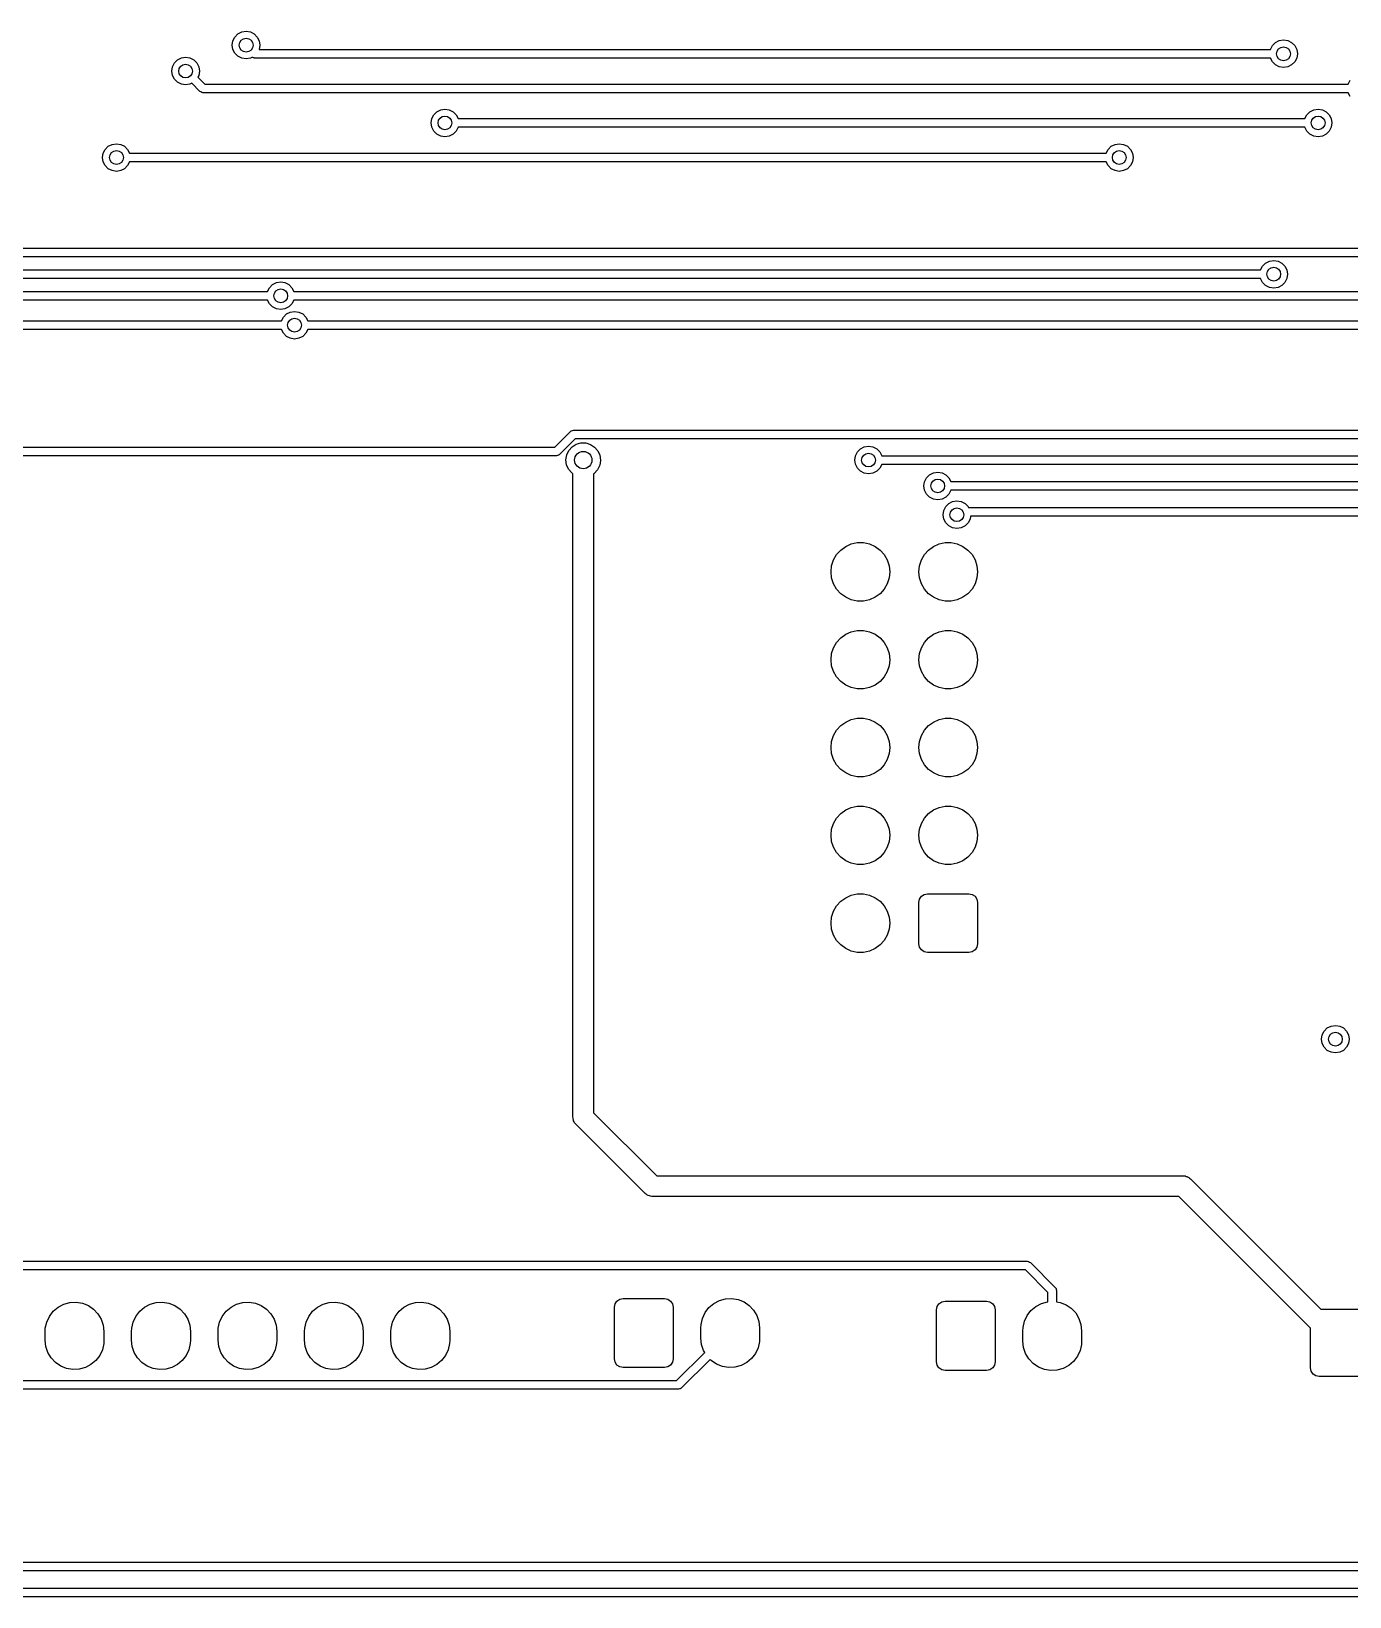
# Model space of a CAD drawing. Extents: x 2.07 to 8.39, y -4.89 to -0.98.
# Drawn here: x 5.966 to 7.467, y -4.877 to -3.094 of the extents above; entities that cross this region are included whole.
import ezdxf

# ---------------------------------------------------------------- set-up
doc = ezdxf.new("R2010")
doc.units = 0
doc.header["$MEASUREMENT"] = 0
doc.layers.add('BLACK', color=7, linetype='CONTINUOUS')

msp = doc.modelspace()

# ---------------------------------------------------------------- linework, layer by layer
at = {"layer": 'BLACK', "linetype": 'CONTINUOUS'}
for p, q in [((6.19565, -3.10537), (6.19789, -3.10098)), ((6.19789, -3.10098), (6.20137, -3.0975)), ((6.20137, -3.0975), (6.20576, -3.09526)), ((6.20576, -3.09526), (6.21063, -3.09449)), ((6.21063, -3.09449), (6.2155, -3.09526)), ((6.2155, -3.09526), (6.21989, -3.0975)), ((6.21989, -3.0975), (6.22337, -3.10098)), ((6.22337, -3.10098), (6.22561, -3.10537)), ((6.19488, -3.11024), (6.19565, -3.10537)), ((6.19565, -3.1151), (6.19488, -3.11024)), ((6.19789, -3.11949), (6.19565, -3.1151)), ((6.22561, -3.1151), (6.22558, -3.11516)), ((6.22558, -3.11516), (7.37678, -3.11516)), ((6.22561, -3.10537), (6.22638, -3.11024)), ((6.22638, -3.11024), (6.22561, -3.1151)), ((7.37678, -3.11516), (7.37899, -3.11082)), ((7.37899, -3.11082), (7.38248, -3.10734)), ((7.38248, -3.10734), (7.38687, -3.1051)), ((7.38687, -3.1051), (7.39173, -3.10433)), ((7.39173, -3.10433), (7.3966, -3.1051)), ((7.3966, -3.1051), (7.40099, -3.10734)), ((7.40099, -3.10734), (7.40447, -3.11082)), ((7.40447, -3.11082), (7.40671, -3.11521)), ((7.40671, -3.11521), (7.40748, -3.12008)), ((6.12598, -3.13976), (6.12676, -3.1349)), ((6.12676, -3.1349), (6.12899, -3.13051)), ((6.12899, -3.13051), (6.13248, -3.12702)), ((6.13248, -3.12702), (6.13687, -3.12479)), ((6.13687, -3.12479), (6.14173, -3.12402)), ((6.14173, -3.12402), (6.1466, -3.12479)), ((6.1466, -3.12479), (6.15099, -3.12702)), ((6.15099, -3.12702), (6.15447, -3.13051)), ((6.15447, -3.13051), (6.15671, -3.1349)), ((6.15671, -3.1349), (6.15748, -3.13976)), ((6.20137, -3.12298), (6.19789, -3.11949)), ((6.20576, -3.12521), (6.20137, -3.12298)), ((6.21063, -3.12598), (6.20576, -3.12521)), ((6.2155, -3.12521), (6.21063, -3.12598)), ((6.21784, -3.12402), (6.2155, -3.12521)), ((6.21806, -3.12414), (6.21784, -3.12402)), ((6.21907, -3.1248), (6.21806, -3.12414)), ((6.21933, -3.12483), (6.21907, -3.1248)), ((6.21942, -3.12489), (6.21933, -3.12483)), ((6.2196, -3.12487), (6.21942, -3.12489)), ((6.22047, -3.125), (6.2196, -3.12487)), ((7.37678, -3.125), (6.22047, -3.125)), ((7.37899, -3.12934), (7.37678, -3.125)), ((7.38248, -3.13282), (7.37899, -3.12934)), ((7.38687, -3.13506), (7.38248, -3.13282)), ((7.39173, -3.13583), (7.38687, -3.13506)), ((7.3966, -3.13506), (7.39173, -3.13583)), ((7.40099, -3.13282), (7.3966, -3.13506)), ((7.40447, -3.12934), (7.40099, -3.13282)), ((7.40671, -3.12495), (7.40447, -3.12934)), ((7.40748, -3.12008), (7.40671, -3.12495)), ((6.12676, -3.14463), (6.12598, -3.13976)), ((6.12899, -3.14902), (6.12676, -3.14463)), ((6.13248, -3.1525), (6.12899, -3.14902)), ((6.13687, -3.15474), (6.13248, -3.1525)), ((6.14173, -3.15551), (6.13687, -3.15474)), ((6.1466, -3.15474), (6.14173, -3.15551)), ((6.14869, -3.15368), (6.1466, -3.15474)), ((6.15794, -3.16293), (6.14869, -3.15368)), ((6.15671, -3.14463), (6.15565, -3.14672)), ((6.15565, -3.14672), (6.16346, -3.15453)), ((6.15748, -3.13976), (6.15671, -3.14463)), ((6.16346, -3.15453), (7.46537, -3.15453)), ((7.46537, -3.15453), (7.46757, -3.15019)), ((6.159, -3.16351), (6.15794, -3.16293)), ((6.16002, -3.16417), (6.159, -3.16351)), ((6.16027, -3.1642), (6.16002, -3.16417)), ((6.16037, -3.16426), (6.16027, -3.1642)), ((6.16055, -3.16424), (6.16037, -3.16426)), ((6.16142, -3.16437), (6.16055, -3.16424)), ((7.46537, -3.16437), (6.16142, -3.16437)), ((7.46757, -3.16871), (7.46537, -3.16437)), ((6.42203, -3.19395), (6.42427, -3.18956)), ((6.42427, -3.18956), (6.42775, -3.18608)), ((6.42775, -3.18608), (6.43214, -3.18384)), ((6.43214, -3.18384), (6.43701, -3.18307)), ((6.43701, -3.18307), (6.44187, -3.18384)), ((6.44187, -3.18384), (6.44626, -3.18608)), ((6.44626, -3.18608), (6.44975, -3.18956)), ((6.44975, -3.18956), (6.45196, -3.1939)), ((7.41615, -3.1939), (7.41836, -3.18956)), ((7.41836, -3.18956), (7.42185, -3.18608)), ((7.42185, -3.18608), (7.42624, -3.18384)), ((7.42624, -3.18384), (7.4311, -3.18307)), ((7.4311, -3.18307), (7.43597, -3.18384)), ((7.43597, -3.18384), (7.44036, -3.18608)), ((7.44036, -3.18608), (7.44384, -3.18956)), ((7.44384, -3.18956), (7.44608, -3.19395)), ((6.42126, -3.19882), (6.42203, -3.19395)), ((6.42203, -3.20369), (6.42126, -3.19882)), ((6.42427, -3.20808), (6.42203, -3.20369)), ((6.42775, -3.21156), (6.42427, -3.20808)), ((6.44975, -3.20808), (6.44626, -3.21156)), ((6.45196, -3.20374), (6.44975, -3.20808)), ((6.45196, -3.1939), (7.41615, -3.1939)), ((7.41615, -3.20374), (6.45196, -3.20374)), ((7.41836, -3.20808), (7.41615, -3.20374)), ((7.42185, -3.21156), (7.41836, -3.20808)), ((7.44384, -3.20808), (7.44036, -3.21156)), ((7.44608, -3.20369), (7.44384, -3.20808)), ((7.44608, -3.19395), (7.44685, -3.19882)), ((7.44685, -3.19882), (7.44608, -3.20369)), ((6.05025, -3.22893), (6.05374, -3.22545)), ((6.05374, -3.22545), (6.05813, -3.22321)), ((6.05813, -3.22321), (6.06299, -3.22244)), ((6.06299, -3.22244), (6.06786, -3.22321)), ((6.06786, -3.22321), (6.07225, -3.22545)), ((6.07225, -3.22545), (6.07573, -3.22893)), ((6.43214, -3.2138), (6.42775, -3.21156)), ((6.43701, -3.21457), (6.43214, -3.2138)), ((6.44187, -3.2138), (6.43701, -3.21457)), ((6.44626, -3.21156), (6.44187, -3.2138)), ((7.19198, -3.22893), (7.19547, -3.22545)), ((7.19547, -3.22545), (7.19986, -3.22321)), ((7.19986, -3.22321), (7.20472, -3.22244)), ((7.20472, -3.22244), (7.20959, -3.22321)), ((7.20959, -3.22321), (7.21398, -3.22545)), ((7.21398, -3.22545), (7.21746, -3.22893)), ((7.42624, -3.2138), (7.42185, -3.21156)), ((7.4311, -3.21457), (7.42624, -3.2138)), ((7.43597, -3.2138), (7.4311, -3.21457)), ((7.44036, -3.21156), (7.43597, -3.2138)), ((6.04724, -3.23819), (6.04801, -3.23332)), ((6.04801, -3.24306), (6.04724, -3.23819)), ((6.04801, -3.23332), (6.05025, -3.22893)), ((6.05025, -3.24745), (6.04801, -3.24306)), ((6.07573, -3.22893), (6.07794, -3.23327)), ((6.07794, -3.24311), (6.07573, -3.24745)), ((6.07794, -3.23327), (7.18978, -3.23327)), ((7.18978, -3.24311), (6.07794, -3.24311)), ((7.18978, -3.23327), (7.19198, -3.22893)), ((7.19198, -3.24745), (7.18978, -3.24311)), ((7.21746, -3.22893), (7.2197, -3.23332)), ((7.2197, -3.24306), (7.21746, -3.24745)), ((7.2197, -3.23332), (7.22047, -3.23819)), ((7.22047, -3.23819), (7.2197, -3.24306)), ((6.05374, -3.25093), (6.05025, -3.24745)), ((6.05813, -3.25317), (6.05374, -3.25093)), ((6.06299, -3.25394), (6.05813, -3.25317)), ((6.06786, -3.25317), (6.06299, -3.25394)), ((6.07225, -3.25093), (6.06786, -3.25317)), ((6.07573, -3.24745), (6.07225, -3.25093)), ((7.19547, -3.25093), (7.19198, -3.24745)), ((7.19986, -3.25317), (7.19547, -3.25093)), ((7.20472, -3.25394), (7.19986, -3.25317)), ((7.20959, -3.25317), (7.20472, -3.25394)), ((7.21398, -3.25093), (7.20959, -3.25317)), ((7.21746, -3.24745), (7.21398, -3.25093)), ((5.25591, -3.34154), (7.51458, -3.34154)), ((7.51458, -3.35138), (5.25794, -3.35138)), ((5.27062, -3.3662), (6.2397, -3.3662)), ((6.2397, -3.3662), (6.23982, -3.36616)), ((6.23982, -3.36616), (7.36565, -3.36616)), ((7.36565, -3.36616), (7.36786, -3.36183)), ((7.36786, -3.36183), (7.37135, -3.35834)), ((7.37135, -3.35834), (7.37574, -3.35611)), ((7.37574, -3.35611), (7.3806, -3.35533)), ((7.3806, -3.35533), (7.38547, -3.35611)), ((7.38547, -3.35611), (7.38986, -3.35834)), ((7.38986, -3.35834), (7.39334, -3.36183)), ((7.39334, -3.36183), (7.39558, -3.36622)), ((7.39558, -3.36622), (7.39635, -3.37108)), ((6.23978, -3.37604), (5.27265, -3.37604)), ((6.23505, -3.39075), (6.23726, -3.38641)), ((6.23726, -3.38641), (6.24074, -3.38293)), ((6.2399, -3.376), (6.23978, -3.37604)), ((7.36565, -3.376), (6.2399, -3.376)), ((6.24074, -3.38293), (6.24513, -3.38069)), ((6.24513, -3.38069), (6.25, -3.37992)), ((6.25, -3.37992), (6.25487, -3.38069)), ((6.25487, -3.38069), (6.25926, -3.38293)), ((6.25926, -3.38293), (6.26274, -3.38641)), ((6.26274, -3.38641), (6.26495, -3.39075)), ((7.36786, -3.38034), (7.36565, -3.376)), ((7.37135, -3.38382), (7.36786, -3.38034)), ((7.37574, -3.38606), (7.37135, -3.38382)), ((7.3806, -3.38683), (7.37574, -3.38606)), ((7.38547, -3.38606), (7.3806, -3.38683)), ((7.38986, -3.38382), (7.38547, -3.38606)), ((7.39334, -3.38034), (7.38986, -3.38382)), ((7.39558, -3.37595), (7.39334, -3.38034)), ((7.39635, -3.37108), (7.39558, -3.37595)), ((5.8563, -3.39075), (6.23505, -3.39075)), ((6.23505, -3.40059), (5.85834, -3.40059)), ((6.23726, -3.40493), (6.23505, -3.40059)), ((6.26495, -3.40059), (6.26274, -3.40493)), ((6.26495, -3.39075), (7.89844, -3.39075)), ((7.89844, -3.40059), (6.26495, -3.40059)), ((6.24074, -3.40841), (6.23726, -3.40493)), ((6.24513, -3.41065), (6.24074, -3.40841)), ((6.25, -3.41142), (6.24513, -3.41065)), ((6.25487, -3.41065), (6.25, -3.41142)), ((6.25082, -3.42419), (6.25303, -3.41986)), ((6.25303, -3.41986), (6.25651, -3.41637)), ((6.25926, -3.40841), (6.25487, -3.41065)), ((6.25651, -3.41637), (6.2609, -3.41414)), ((6.26274, -3.40493), (6.25926, -3.40841)), ((6.2609, -3.41414), (6.26577, -3.41337)), ((6.26577, -3.41337), (6.27063, -3.41414)), ((6.27063, -3.41414), (6.27502, -3.41637)), ((6.27502, -3.41637), (6.27851, -3.41986)), ((6.27851, -3.41986), (6.28072, -3.42419)), ((6.25082, -3.43404), (5.89878, -3.43404)), ((5.90142, -3.42419), (6.25082, -3.42419)), ((6.25303, -3.43837), (6.25082, -3.43404)), ((6.25651, -3.44185), (6.25303, -3.43837)), ((6.27851, -3.43837), (6.27502, -3.44185)), ((6.28072, -3.43404), (6.27851, -3.43837)), ((6.28072, -3.42419), (7.70095, -3.42419)), ((7.70358, -3.43404), (6.28072, -3.43404)), ((6.2609, -3.44409), (6.25651, -3.44185)), ((6.26577, -3.44486), (6.2609, -3.44409)), ((6.27063, -3.44409), (6.26577, -3.44486)), ((6.27502, -3.44185), (6.27063, -3.44409)), ((6.56195, -3.56791), (6.57977, -3.55009)), ((6.58529, -3.5585), (6.56747, -3.57631)), ((6.57977, -3.55009), (6.58048, -3.54957)), ((6.58048, -3.54957), (6.58059, -3.54943)), ((6.58059, -3.54943), (6.5807, -3.5494)), ((6.5807, -3.5494), (6.5809, -3.54925)), ((6.5809, -3.54925), (6.58209, -3.54899)), ((6.58173, -3.56769), (6.58645, -3.56471)), ((6.58209, -3.54899), (6.58325, -3.54865)), ((6.58325, -3.54865), (7.95607, -3.54865)), ((7.95607, -3.5585), (6.58529, -3.5585)), ((6.58645, -3.56471), (6.59182, -3.56317)), ((6.59182, -3.56317), (6.5974, -3.56321)), ((6.5974, -3.56321), (6.60275, -3.56481)), ((6.60275, -3.56481), (6.60743, -3.56784)), ((3.11534, -3.56791), (6.56195, -3.56791)), ((6.56399, -3.57776), (3.11534, -3.57776)), ((6.56516, -3.57741), (6.56399, -3.57776)), ((6.56634, -3.57716), (6.56516, -3.57741)), ((6.56654, -3.57701), (6.56634, -3.57716)), ((6.56665, -3.57698), (6.56654, -3.57701)), ((6.56677, -3.57684), (6.56665, -3.57698)), ((6.56747, -3.57631), (6.56677, -3.57684)), ((6.5748, -3.58244), (6.57566, -3.57692)), ((6.57553, -3.58797), (6.5748, -3.58244)), ((6.57566, -3.57692), (6.57804, -3.57187)), ((6.57804, -3.57187), (6.58173, -3.56769)), ((6.60743, -3.56784), (6.61107, -3.57207)), ((6.61107, -3.57207), (6.61338, -3.57715)), ((6.61338, -3.57715), (6.61417, -3.58268)), ((6.61417, -3.58268), (6.61417, -3.58316)), ((6.90354, -3.58268), (6.90431, -3.57781)), ((6.90431, -3.58754), (6.90354, -3.58268)), ((6.90431, -3.57781), (6.90655, -3.57342)), ((6.90655, -3.57342), (6.91003, -3.56994)), ((6.91003, -3.56994), (6.91442, -3.5677)), ((6.91442, -3.5677), (6.91929, -3.56693)), ((6.91929, -3.56693), (6.92416, -3.5677)), ((6.92416, -3.5677), (6.92855, -3.56994)), ((6.92855, -3.56994), (6.93203, -3.57342)), ((6.93203, -3.57342), (6.93424, -3.57776)), ((6.93424, -3.57776), (7.82954, -3.57776)), ((6.57778, -3.59308), (6.57553, -3.58797)), ((6.58137, -3.59735), (6.57778, -3.59308)), ((6.58268, -3.59822), (6.58137, -3.59735)), ((6.58268, -4.33071), (6.58268, -3.59822)), ((6.60706, -3.59782), (6.6063, -3.59829)), ((6.6063, -3.59829), (6.6063, -4.32582)), ((6.61081, -3.59368), (6.60706, -3.59782)), ((6.61324, -3.58866), (6.61081, -3.59368)), ((6.61417, -3.58316), (6.61324, -3.58866)), ((6.90655, -3.59193), (6.90431, -3.58754)), ((6.91003, -3.59542), (6.90655, -3.59193)), ((6.91442, -3.59765), (6.91003, -3.59542)), ((6.91929, -3.59843), (6.91442, -3.59765)), ((6.92416, -3.59765), (6.91929, -3.59843)), ((6.92855, -3.59542), (6.92416, -3.59765)), ((6.93203, -3.59193), (6.92855, -3.59542)), ((6.93424, -3.5876), (6.93203, -3.59193)), ((7.82954, -3.5876), (6.93424, -3.5876)), ((6.98529, -3.60295), (6.98878, -3.59946)), ((6.98878, -3.59946), (6.99317, -3.59723)), ((6.99317, -3.59723), (6.99803, -3.59646)), ((6.99803, -3.59646), (7.0029, -3.59723)), ((7.0029, -3.59723), (7.00729, -3.59946)), ((7.00729, -3.59946), (7.01077, -3.60295)), ((6.98228, -3.6122), (6.98305, -3.60734)), ((6.98305, -3.61707), (6.98228, -3.6122)), ((6.98305, -3.60734), (6.98529, -3.60295)), ((6.98529, -3.62146), (6.98305, -3.61707)), ((7.01077, -3.60295), (7.01298, -3.60728)), ((7.01298, -3.61713), (7.01077, -3.62146)), ((7.01298, -3.60728), (7.613, -3.60728)), ((7.613, -3.61713), (7.01298, -3.61713)), ((6.98878, -3.62495), (6.98529, -3.62146)), ((6.99317, -3.62718), (6.98878, -3.62495)), ((6.99803, -3.62795), (6.99317, -3.62718)), ((7.0029, -3.62718), (6.99803, -3.62795)), ((7.00729, -3.62495), (7.0029, -3.62718)), ((7.00489, -3.6401), (7.00713, -3.63571)), ((7.00713, -3.63571), (7.01061, -3.63222)), ((7.01077, -3.62146), (7.00729, -3.62495)), ((7.01061, -3.63222), (7.015, -3.62999)), ((7.015, -3.62999), (7.01987, -3.62921)), ((7.01987, -3.62921), (7.02474, -3.62999)), ((7.02474, -3.62999), (7.02913, -3.63222)), ((7.02913, -3.63222), (7.03261, -3.63571)), ((7.03261, -3.63571), (7.03317, -3.63681)), ((7.00412, -3.64496), (7.00489, -3.6401)), ((7.00489, -3.64983), (7.00412, -3.64496)), ((7.00713, -3.65422), (7.00489, -3.64983)), ((7.03485, -3.64983), (7.03261, -3.65422)), ((7.03317, -3.63681), (7.67513, -3.63681)), ((7.03535, -3.64665), (7.03485, -3.64983)), ((7.67717, -3.64665), (7.03535, -3.64665)), ((7.01061, -3.6577), (7.00713, -3.65422)), ((7.015, -3.65994), (7.01061, -3.6577)), ((7.01987, -3.66071), (7.015, -3.65994)), ((7.02474, -3.65994), (7.01987, -3.66071)), ((7.02913, -3.6577), (7.02474, -3.65994)), ((7.03261, -3.65422), (7.02913, -3.6577)), ((6.88293, -3.69033), (6.88761, -3.68513)), ((6.88761, -3.68513), (6.89327, -3.68102)), ((6.89327, -3.68102), (6.89966, -3.67817)), ((6.89966, -3.67817), (6.9065, -3.67672)), ((6.9065, -3.67672), (6.9135, -3.67672)), ((6.9135, -3.67672), (6.92034, -3.67817)), ((6.92034, -3.67817), (6.92673, -3.68102)), ((6.92673, -3.68102), (6.93239, -3.68513)), ((6.93239, -3.68513), (6.93707, -3.69033)), ((6.98293, -3.69033), (6.98761, -3.68513)), ((6.98761, -3.68513), (6.99327, -3.68102)), ((6.99327, -3.68102), (6.99966, -3.67817)), ((6.99966, -3.67817), (7.0065, -3.67672)), ((7.0065, -3.67672), (7.0135, -3.67672)), ((7.0135, -3.67672), (7.02034, -3.67817)), ((7.02034, -3.67817), (7.02673, -3.68102)), ((7.02673, -3.68102), (7.03239, -3.68513)), ((7.03239, -3.68513), (7.03707, -3.69033)), ((6.87654, -3.71), (6.87727, -3.70304)), ((6.87727, -3.70304), (6.87943, -3.69639)), ((6.87943, -3.69639), (6.88293, -3.69033)), ((6.93707, -3.69033), (6.94057, -3.69639)), ((6.94057, -3.69639), (6.94273, -3.70304)), ((6.94273, -3.70304), (6.94346, -3.71)), ((6.97654, -3.71), (6.97727, -3.70304)), ((6.97727, -3.70304), (6.97943, -3.69639)), ((6.97943, -3.69639), (6.98293, -3.69033)), ((7.03707, -3.69033), (7.04057, -3.69639)), ((7.04057, -3.69639), (7.04273, -3.70304)), ((7.04273, -3.70304), (7.04346, -3.71)), ((6.87727, -3.71696), (6.87654, -3.71)), ((6.87943, -3.72361), (6.87727, -3.71696)), ((6.88293, -3.72967), (6.87943, -3.72361)), ((6.94057, -3.72361), (6.93707, -3.72967)), ((6.94273, -3.71696), (6.94057, -3.72361)), ((6.94346, -3.71), (6.94273, -3.71696)), ((6.97727, -3.71696), (6.97654, -3.71)), ((6.97943, -3.72361), (6.97727, -3.71696)), ((6.98293, -3.72967), (6.97943, -3.72361)), ((7.04057, -3.72361), (7.03707, -3.72967)), ((7.04273, -3.71696), (7.04057, -3.72361)), ((7.04346, -3.71), (7.04273, -3.71696)), ((6.88761, -3.73487), (6.88293, -3.72967)), ((6.89327, -3.73898), (6.88761, -3.73487)), ((6.89966, -3.74183), (6.89327, -3.73898)), ((6.9065, -3.74328), (6.89966, -3.74183)), ((6.92034, -3.74183), (6.9135, -3.74328)), ((6.92673, -3.73898), (6.92034, -3.74183)), ((6.93239, -3.73487), (6.92673, -3.73898)), ((6.93707, -3.72967), (6.93239, -3.73487)), ((6.98761, -3.73487), (6.98293, -3.72967)), ((6.99327, -3.73898), (6.98761, -3.73487)), ((6.99966, -3.74183), (6.99327, -3.73898)), ((7.0065, -3.74328), (6.99966, -3.74183)), ((7.02034, -3.74183), (7.0135, -3.74328)), ((7.02673, -3.73898), (7.02034, -3.74183)), ((7.03239, -3.73487), (7.02673, -3.73898)), ((7.03707, -3.72967), (7.03239, -3.73487)), ((6.9135, -3.74328), (6.9065, -3.74328)), ((7.0135, -3.74328), (7.0065, -3.74328)), ((6.89327, -3.78102), (6.89966, -3.77817)), ((6.89966, -3.77817), (6.9065, -3.77672)), ((6.9065, -3.77672), (6.9135, -3.77672)), ((6.9135, -3.77672), (6.92034, -3.77817)), ((6.92034, -3.77817), (6.92673, -3.78102)), ((6.99327, -3.78102), (6.99966, -3.77817)), ((6.99966, -3.77817), (7.0065, -3.77672)), ((7.0065, -3.77672), (7.0135, -3.77672)), ((7.0135, -3.77672), (7.02034, -3.77817)), ((7.02034, -3.77817), (7.02673, -3.78102)), ((6.87727, -3.80304), (6.87943, -3.79639)), ((6.87943, -3.79639), (6.88293, -3.79033)), ((6.88293, -3.79033), (6.88761, -3.78513)), ((6.88761, -3.78513), (6.89327, -3.78102)), ((6.92673, -3.78102), (6.93239, -3.78513)), ((6.93239, -3.78513), (6.93707, -3.79033)), ((6.93707, -3.79033), (6.94057, -3.79639)), ((6.94057, -3.79639), (6.94273, -3.80304)), ((6.97727, -3.80304), (6.97943, -3.79639)), ((6.97943, -3.79639), (6.98293, -3.79033)), ((6.98293, -3.79033), (6.98761, -3.78513)), ((6.98761, -3.78513), (6.99327, -3.78102)), ((7.02673, -3.78102), (7.03239, -3.78513)), ((7.03239, -3.78513), (7.03707, -3.79033)), ((7.03707, -3.79033), (7.04057, -3.79639)), ((7.04057, -3.79639), (7.04273, -3.80304)), ((6.87654, -3.81), (6.87727, -3.80304)), ((6.87727, -3.81696), (6.87654, -3.81)), ((6.94273, -3.80304), (6.94346, -3.81)), ((6.94346, -3.81), (6.94273, -3.81696)), ((6.97654, -3.81), (6.97727, -3.80304)), ((6.97727, -3.81696), (6.97654, -3.81)), ((7.04273, -3.80304), (7.04346, -3.81)), ((7.04346, -3.81), (7.04273, -3.81696)), ((6.87943, -3.82361), (6.87727, -3.81696)), ((6.88293, -3.82967), (6.87943, -3.82361)), ((6.88761, -3.83487), (6.88293, -3.82967)), ((6.93707, -3.82967), (6.93239, -3.83487)), ((6.94057, -3.82361), (6.93707, -3.82967)), ((6.94273, -3.81696), (6.94057, -3.82361)), ((6.97943, -3.82361), (6.97727, -3.81696)), ((6.98293, -3.82967), (6.97943, -3.82361)), ((6.98761, -3.83487), (6.98293, -3.82967)), ((7.03707, -3.82967), (7.03239, -3.83487)), ((7.04057, -3.82361), (7.03707, -3.82967)), ((7.04273, -3.81696), (7.04057, -3.82361)), ((6.89327, -3.83898), (6.88761, -3.83487)), ((6.89966, -3.84183), (6.89327, -3.83898)), ((6.9065, -3.84328), (6.89966, -3.84183)), ((6.9135, -3.84328), (6.9065, -3.84328)), ((6.92034, -3.84183), (6.9135, -3.84328)), ((6.92673, -3.83898), (6.92034, -3.84183)), ((6.93239, -3.83487), (6.92673, -3.83898)), ((6.99327, -3.83898), (6.98761, -3.83487)), ((6.99966, -3.84183), (6.99327, -3.83898)), ((7.0065, -3.84328), (6.99966, -3.84183)), ((7.0135, -3.84328), (7.0065, -3.84328)), ((7.02034, -3.84183), (7.0135, -3.84328)), ((7.02673, -3.83898), (7.02034, -3.84183)), ((7.03239, -3.83487), (7.02673, -3.83898)), ((6.88293, -3.89033), (6.88761, -3.88513)), ((6.88761, -3.88513), (6.89327, -3.88102)), ((6.89327, -3.88102), (6.89966, -3.87817)), ((6.89966, -3.87817), (6.9065, -3.87672)), ((6.9065, -3.87672), (6.9135, -3.87672)), ((6.9135, -3.87672), (6.92034, -3.87817)), ((6.92034, -3.87817), (6.92673, -3.88102)), ((6.92673, -3.88102), (6.93239, -3.88513)), ((6.93239, -3.88513), (6.93707, -3.89033)), ((6.98293, -3.89033), (6.98761, -3.88513)), ((6.98761, -3.88513), (6.99327, -3.88102)), ((6.99327, -3.88102), (6.99966, -3.87817)), ((6.99966, -3.87817), (7.0065, -3.87672)), ((7.0065, -3.87672), (7.0135, -3.87672)), ((7.0135, -3.87672), (7.02034, -3.87817)), ((7.02034, -3.87817), (7.02673, -3.88102)), ((7.02673, -3.88102), (7.03239, -3.88513)), ((7.03239, -3.88513), (7.03707, -3.89033)), ((6.87654, -3.91), (6.87727, -3.90304)), ((6.87727, -3.90304), (6.87943, -3.89639)), ((6.87943, -3.89639), (6.88293, -3.89033)), ((6.93707, -3.89033), (6.94057, -3.89639)), ((6.94057, -3.89639), (6.94273, -3.90304)), ((6.94273, -3.90304), (6.94346, -3.91)), ((6.97654, -3.91), (6.97727, -3.90304)), ((6.97727, -3.90304), (6.97943, -3.89639)), ((6.97943, -3.89639), (6.98293, -3.89033)), ((7.03707, -3.89033), (7.04057, -3.89639)), ((7.04057, -3.89639), (7.04273, -3.90304)), ((7.04273, -3.90304), (7.04346, -3.91)), ((6.87727, -3.91696), (6.87654, -3.91)), ((6.87943, -3.92361), (6.87727, -3.91696)), ((6.94273, -3.91696), (6.94057, -3.92361)), ((6.94346, -3.91), (6.94273, -3.91696)), ((6.97727, -3.91696), (6.97654, -3.91)), ((6.97943, -3.92361), (6.97727, -3.91696)), ((7.04273, -3.91696), (7.04057, -3.92361)), ((7.04346, -3.91), (7.04273, -3.91696)), ((6.88293, -3.92967), (6.87943, -3.92361)), ((6.88761, -3.93487), (6.88293, -3.92967)), ((6.89327, -3.93898), (6.88761, -3.93487)), ((6.89966, -3.94183), (6.89327, -3.93898)), ((6.92673, -3.93898), (6.92034, -3.94183)), ((6.93239, -3.93487), (6.92673, -3.93898)), ((6.93707, -3.92967), (6.93239, -3.93487)), ((6.94057, -3.92361), (6.93707, -3.92967)), ((6.98293, -3.92967), (6.97943, -3.92361)), ((6.98761, -3.93487), (6.98293, -3.92967)), ((6.99327, -3.93898), (6.98761, -3.93487)), ((6.99966, -3.94183), (6.99327, -3.93898)), ((7.02673, -3.93898), (7.02034, -3.94183)), ((7.03239, -3.93487), (7.02673, -3.93898)), ((7.03707, -3.92967), (7.03239, -3.93487)), ((7.04057, -3.92361), (7.03707, -3.92967)), ((6.9065, -3.94328), (6.89966, -3.94183)), ((6.9135, -3.94328), (6.9065, -3.94328)), ((6.92034, -3.94183), (6.9135, -3.94328)), ((7.0065, -3.94328), (6.99966, -3.94183)), ((7.0135, -3.94328), (7.0065, -3.94328)), ((7.02034, -3.94183), (7.0135, -3.94328)), ((6.87943, -3.99639), (6.88293, -3.99033)), ((6.88293, -3.99033), (6.88761, -3.98513)), ((6.88761, -3.98513), (6.89327, -3.98102)), ((6.89327, -3.98102), (6.89966, -3.97817)), ((6.89966, -3.97817), (6.9065, -3.97672)), ((6.9065, -3.97672), (6.9135, -3.97672)), ((6.9135, -3.97672), (6.92034, -3.97817)), ((6.92034, -3.97817), (6.92673, -3.98102)), ((6.92673, -3.98102), (6.93239, -3.98513)), ((6.93239, -3.98513), (6.93707, -3.99033)), ((6.93707, -3.99033), (6.94057, -3.99639)), ((6.97943, -3.99639), (6.98293, -3.99033)), ((6.98293, -3.99033), (6.98761, -3.98513)), ((6.98761, -3.98513), (6.99327, -3.98102)), ((6.99327, -3.98102), (6.99966, -3.97817)), ((6.99966, -3.97817), (7.0065, -3.97672)), ((7.0065, -3.97672), (7.0135, -3.97672)), ((7.0135, -3.97672), (7.02034, -3.97817)), ((7.02034, -3.97817), (7.02673, -3.98102)), ((7.02673, -3.98102), (7.03239, -3.98513)), ((7.03239, -3.98513), (7.03707, -3.99033)), ((7.03707, -3.99033), (7.04057, -3.99639)), ((6.87654, -4.01), (6.87727, -4.00304)), ((6.87727, -4.01696), (6.87654, -4.01)), ((6.87727, -4.00304), (6.87943, -3.99639)), ((6.94057, -3.99639), (6.94273, -4.00304)), ((6.94273, -4.00304), (6.94346, -4.01)), ((6.94346, -4.01), (6.94273, -4.01696)), ((6.97654, -4.01), (6.97727, -4.00304)), ((6.97727, -4.01696), (6.97654, -4.01)), ((6.97727, -4.00304), (6.97943, -3.99639)), ((7.04057, -3.99639), (7.04273, -4.00304)), ((7.04273, -4.00304), (7.04346, -4.01)), ((7.04346, -4.01), (7.04273, -4.01696)), ((6.87943, -4.02361), (6.87727, -4.01696)), ((6.88293, -4.02967), (6.87943, -4.02361)), ((6.94057, -4.02361), (6.93707, -4.02967)), ((6.94273, -4.01696), (6.94057, -4.02361)), ((6.97943, -4.02361), (6.97727, -4.01696)), ((6.98293, -4.02967), (6.97943, -4.02361)), ((7.04057, -4.02361), (7.03707, -4.02967)), ((7.04273, -4.01696), (7.04057, -4.02361)), ((6.88761, -4.03487), (6.88293, -4.02967)), ((6.89327, -4.03898), (6.88761, -4.03487)), ((6.89966, -4.04183), (6.89327, -4.03898)), ((6.9065, -4.04328), (6.89966, -4.04183)), ((6.9135, -4.04328), (6.9065, -4.04328)), ((6.92034, -4.04183), (6.9135, -4.04328)), ((6.92673, -4.03898), (6.92034, -4.04183)), ((6.93239, -4.03487), (6.92673, -4.03898)), ((6.93707, -4.02967), (6.93239, -4.03487)), ((6.98761, -4.03487), (6.98293, -4.02967)), ((6.99327, -4.03898), (6.98761, -4.03487)), ((6.99966, -4.04183), (6.99327, -4.03898)), ((7.0065, -4.04328), (6.99966, -4.04183)), ((7.0135, -4.04328), (7.0065, -4.04328)), ((7.02034, -4.04183), (7.0135, -4.04328)), ((7.02673, -4.03898), (7.02034, -4.04183)), ((7.03239, -4.03487), (7.02673, -4.03898)), ((7.03707, -4.02967), (7.03239, -4.03487)), ((6.88761, -4.08513), (6.89327, -4.08102)), ((6.89327, -4.08102), (6.89966, -4.07817)), ((6.89966, -4.07817), (6.9065, -4.07672)), ((6.9065, -4.07672), (6.9135, -4.07672)), ((6.9135, -4.07672), (6.92034, -4.07817)), ((6.92034, -4.07817), (6.92673, -4.08102)), ((6.92673, -4.08102), (6.93239, -4.08513)), ((6.97728, -4.08261), (6.97942, -4.07942)), ((6.97942, -4.07942), (6.98261, -4.07728)), ((6.98261, -4.07728), (6.98638, -4.07654)), ((6.98638, -4.07654), (7.03362, -4.07654)), ((7.03362, -4.07654), (7.03739, -4.07728)), ((7.03739, -4.07728), (7.04058, -4.07942)), ((7.04058, -4.07942), (7.04272, -4.08261)), ((6.87727, -4.10304), (6.87943, -4.09639)), ((6.87943, -4.09639), (6.88293, -4.09033)), ((6.88293, -4.09033), (6.88761, -4.08513)), ((6.93239, -4.08513), (6.93707, -4.09033)), ((6.93707, -4.09033), (6.94057, -4.09639)), ((6.94057, -4.09639), (6.94273, -4.10304)), ((6.97654, -4.08638), (6.97728, -4.08261)), ((6.97654, -4.13362), (6.97654, -4.08638)), ((7.04272, -4.08261), (7.04346, -4.08638)), ((7.04346, -4.08638), (7.04346, -4.13362)), ((6.87654, -4.11), (6.87727, -4.10304)), ((6.87727, -4.11696), (6.87654, -4.11)), ((6.87943, -4.12361), (6.87727, -4.11696)), ((6.94273, -4.11696), (6.94057, -4.12361)), ((6.94273, -4.10304), (6.94346, -4.11)), ((6.94346, -4.11), (6.94273, -4.11696)), ((6.88293, -4.12967), (6.87943, -4.12361)), ((6.88761, -4.13487), (6.88293, -4.12967)), ((6.89327, -4.13898), (6.88761, -4.13487)), ((6.93239, -4.13487), (6.92673, -4.13898)), ((6.93707, -4.12967), (6.93239, -4.13487)), ((6.94057, -4.12361), (6.93707, -4.12967)), ((6.97728, -4.13739), (6.97654, -4.13362)), ((7.04346, -4.13362), (7.04272, -4.13739)), ((6.89966, -4.14183), (6.89327, -4.13898)), ((6.9065, -4.14328), (6.89966, -4.14183)), ((6.9135, -4.14328), (6.9065, -4.14328)), ((6.92034, -4.14183), (6.9135, -4.14328)), ((6.92673, -4.13898), (6.92034, -4.14183)), ((6.97942, -4.14058), (6.97728, -4.13739)), ((6.98261, -4.14272), (6.97942, -4.14058)), ((6.98638, -4.14346), (6.98261, -4.14272)), ((7.03362, -4.14346), (6.98638, -4.14346)), ((7.03739, -4.14272), (7.03362, -4.14346)), ((7.04058, -4.14058), (7.03739, -4.14272)), ((7.04272, -4.13739), (7.04058, -4.14058)), ((7.43504, -4.24213), (7.43581, -4.23726)), ((7.43581, -4.24699), (7.43504, -4.24213)), ((7.43581, -4.23726), (7.43805, -4.23287)), ((7.43805, -4.23287), (7.44153, -4.22939)), ((7.44153, -4.22939), (7.44592, -4.22715)), ((7.44592, -4.22715), (7.45079, -4.22638)), ((7.45079, -4.22638), (7.45565, -4.22715)), ((7.45565, -4.22715), (7.46004, -4.22939)), ((7.46004, -4.22939), (7.46353, -4.23287)), ((7.46353, -4.23287), (7.46576, -4.23726)), ((7.46576, -4.23726), (7.46654, -4.24213)), ((7.46654, -4.24213), (7.46576, -4.24699)), ((7.43805, -4.25138), (7.43581, -4.24699)), ((7.44153, -4.25487), (7.43805, -4.25138)), ((7.44592, -4.2571), (7.44153, -4.25487)), ((7.45079, -4.25787), (7.44592, -4.2571)), ((7.45565, -4.2571), (7.45079, -4.25787)), ((7.46004, -4.25487), (7.45565, -4.2571)), ((7.46353, -4.25138), (7.46004, -4.25487)), ((7.46576, -4.24699), (7.46353, -4.25138)), ((6.58292, -4.332), (6.58268, -4.33071)), ((6.6063, -4.32582), (6.67812, -4.39764)), ((6.58297, -4.33331), (6.58292, -4.332)), ((6.58331, -4.33411), (6.58297, -4.33331)), ((6.58347, -4.33496), (6.58331, -4.33411)), ((6.58416, -4.33608), (6.58347, -4.33496)), ((6.58467, -4.33728), (6.58416, -4.33608)), ((6.58557, -4.33838), (6.58467, -4.33728)), ((6.58574, -4.33864), (6.58557, -4.33838)), ((6.58588, -4.33875), (6.58574, -4.33864)), ((6.58614, -4.33906), (6.58588, -4.33875)), ((6.66488, -4.4178), (6.58614, -4.33906)), ((6.67812, -4.39764), (7.27745, -4.39764)), ((7.27745, -4.39764), (7.27784, -4.39768)), ((7.27784, -4.39768), (7.27803, -4.39765)), ((7.27803, -4.39765), (7.27833, -4.39772)), ((7.27833, -4.39772), (7.27974, -4.39786)), ((7.27974, -4.39786), (7.28096, -4.39835)), ((7.28096, -4.39835), (7.28223, -4.39865)), ((7.28223, -4.39865), (7.28295, -4.39914)), ((7.28295, -4.39914), (7.28376, -4.39947)), ((7.28376, -4.39947), (7.28472, -4.40036)), ((7.28472, -4.40036), (7.2858, -4.4011)), ((7.2858, -4.4011), (7.43432, -4.54961)), ((6.66596, -4.41854), (6.66488, -4.4178)), ((6.66692, -4.41943), (6.66596, -4.41854)), ((6.66773, -4.41975), (6.66692, -4.41943)), ((6.66844, -4.42025), (6.66773, -4.41975)), ((6.66972, -4.42055), (6.66844, -4.42025)), ((6.67093, -4.42103), (6.66972, -4.42055)), ((6.67235, -4.42117), (6.67093, -4.42103)), ((6.67265, -4.42125), (6.67235, -4.42117)), ((6.67283, -4.42122), (6.67265, -4.42125)), ((6.67323, -4.42126), (6.67283, -4.42122)), ((7.27256, -4.42126), (6.67323, -4.42126)), ((7.42254, -4.57124), (7.27256, -4.42126)), ((5.41495, -4.49508), (7.1, -4.49508)), ((7.09796, -4.50492), (5.41495, -4.50492)), ((7.1235, -4.53046), (7.09796, -4.50492)), ((7.1, -4.49508), (7.10087, -4.4952)), ((7.10087, -4.4952), (7.10105, -4.49519)), ((7.10105, -4.49519), (7.10115, -4.49524)), ((7.10115, -4.49524), (7.1014, -4.49528)), ((7.1014, -4.49528), (7.10242, -4.49594)), ((7.10242, -4.49594), (7.10348, -4.49652)), ((7.10348, -4.49652), (7.13191, -4.52495)), ((7.13191, -4.52495), (7.13243, -4.52565)), ((7.13243, -4.52565), (7.13257, -4.52577)), ((7.13257, -4.52577), (7.1326, -4.52587)), ((7.1326, -4.52587), (7.13275, -4.52608)), ((7.13275, -4.52608), (7.13301, -4.52726)), ((7.13301, -4.52726), (7.13335, -4.52843)), ((5.99656, -4.54734), (6.00296, -4.54396)), ((6.00296, -4.54396), (6.00993, -4.54204)), ((6.00993, -4.54204), (6.01714, -4.54167)), ((6.01714, -4.54167), (6.02427, -4.54285)), ((6.02427, -4.54285), (6.03099, -4.54553)), ((6.09499, -4.54734), (6.10138, -4.54396)), ((6.10138, -4.54396), (6.10835, -4.54204)), ((6.10835, -4.54204), (6.11557, -4.54167)), ((6.11557, -4.54167), (6.1227, -4.54285)), ((6.1227, -4.54285), (6.12941, -4.54553)), ((6.19341, -4.54734), (6.19981, -4.54396)), ((6.19981, -4.54396), (6.20678, -4.54204)), ((6.20678, -4.54204), (6.21399, -4.54167)), ((6.21399, -4.54167), (6.22113, -4.54285)), ((6.22113, -4.54285), (6.22784, -4.54553)), ((6.29184, -4.54734), (6.29823, -4.54396)), ((6.29823, -4.54396), (6.3052, -4.54204)), ((6.3052, -4.54204), (6.31242, -4.54167)), ((6.31242, -4.54167), (6.31955, -4.54285)), ((6.31955, -4.54285), (6.32626, -4.54553)), ((6.39026, -4.54734), (6.39666, -4.54396)), ((6.39666, -4.54396), (6.40363, -4.54204)), ((6.40363, -4.54204), (6.41084, -4.54167)), ((6.41084, -4.54167), (6.41798, -4.54285)), ((6.41798, -4.54285), (6.42469, -4.54553)), ((6.62992, -4.54724), (6.63067, -4.54348)), ((6.63067, -4.54348), (6.6328, -4.54028)), ((6.6328, -4.54028), (6.636, -4.53815)), ((6.636, -4.53815), (6.63976, -4.5374)), ((6.63976, -4.5374), (6.68701, -4.5374)), ((6.68701, -4.5374), (6.69077, -4.53815)), ((6.69077, -4.53815), (6.69397, -4.54028)), ((6.69397, -4.54028), (6.6961, -4.54348)), ((6.6961, -4.54348), (6.69685, -4.54724)), ((6.73758, -4.54779), (6.7431, -4.54312)), ((6.7431, -4.54312), (6.74949, -4.53975)), ((6.74949, -4.53975), (6.75646, -4.53783)), ((6.75646, -4.53783), (6.76368, -4.53745)), ((6.76368, -4.53745), (6.77081, -4.53863)), ((6.77081, -4.53863), (6.77752, -4.54132)), ((6.77752, -4.54132), (6.7835, -4.54538)), ((6.99728, -4.54671), (6.99942, -4.54351)), ((6.99942, -4.54351), (7.00261, -4.54138)), ((7.00261, -4.54138), (7.00638, -4.54063)), ((7.00638, -4.54063), (7.05362, -4.54063)), ((7.05362, -4.54063), (7.05739, -4.54138)), ((7.05739, -4.54138), (7.06058, -4.54351)), ((7.06058, -4.54351), (7.06272, -4.54671)), ((7.10971, -4.54635), (7.11611, -4.54298)), ((7.11611, -4.54298), (7.12307, -4.54106)), ((7.12307, -4.54106), (7.1235, -4.54104)), ((7.1235, -4.54104), (7.1235, -4.53046)), ((7.13335, -4.52843), (7.13335, -4.54119)), ((7.13335, -4.54119), (7.13742, -4.54186)), ((7.13742, -4.54186), (7.14414, -4.54455)), ((7.14414, -4.54455), (7.15011, -4.54861)), ((5.9836, -4.56429), (5.98665, -4.55774)), ((5.98665, -4.55774), (5.99104, -4.552)), ((5.99104, -4.552), (5.99656, -4.54734)), ((6.03099, -4.54553), (6.03696, -4.54959)), ((6.03696, -4.54959), (6.04193, -4.55485)), ((6.04193, -4.55485), (6.04565, -4.56104)), ((6.04565, -4.56104), (6.04796, -4.56789)), ((6.08202, -4.56429), (6.08508, -4.55774)), ((6.08508, -4.55774), (6.08947, -4.552)), ((6.08947, -4.552), (6.09499, -4.54734)), ((6.12941, -4.54553), (6.13539, -4.54959)), ((6.13539, -4.54959), (6.14036, -4.55485)), ((6.14036, -4.55485), (6.14408, -4.56104)), ((6.14408, -4.56104), (6.14638, -4.56789)), ((6.18045, -4.56429), (6.1835, -4.55774)), ((6.1835, -4.55774), (6.18789, -4.552)), ((6.18789, -4.552), (6.19341, -4.54734)), ((6.22784, -4.54553), (6.23382, -4.54959)), ((6.23382, -4.54959), (6.23878, -4.55485)), ((6.23878, -4.55485), (6.2425, -4.56104)), ((6.2425, -4.56104), (6.24481, -4.56789)), ((6.27887, -4.56429), (6.28193, -4.55774)), ((6.28193, -4.55774), (6.28632, -4.552)), ((6.28632, -4.552), (6.29184, -4.54734)), ((6.32626, -4.54553), (6.33224, -4.54959)), ((6.33224, -4.54959), (6.33721, -4.55485)), ((6.33721, -4.55485), (6.34093, -4.56104)), ((6.34093, -4.56104), (6.34324, -4.56789)), ((6.3773, -4.56429), (6.38035, -4.55774)), ((6.38035, -4.55774), (6.38474, -4.552)), ((6.38474, -4.552), (6.39026, -4.54734)), ((6.42469, -4.54553), (6.43067, -4.54959)), ((6.43067, -4.54959), (6.43563, -4.55485)), ((6.43563, -4.55485), (6.43935, -4.56104)), ((6.43935, -4.56104), (6.44166, -4.56789)), ((6.62992, -4.6063), (6.62992, -4.54724)), ((6.69685, -4.54724), (6.69685, -4.6063)), ((6.72856, -4.56714), (6.73013, -4.56008)), ((6.73013, -4.56008), (6.73319, -4.55353)), ((6.73319, -4.55353), (6.73758, -4.54779)), ((6.7835, -4.54538), (6.78847, -4.55063)), ((6.78847, -4.55063), (6.79219, -4.55683)), ((6.79219, -4.55683), (6.79449, -4.56368)), ((6.99654, -4.55047), (6.99728, -4.54671)), ((6.99654, -4.60953), (6.99654, -4.55047)), ((7.06272, -4.54671), (7.06346, -4.55047)), ((7.06346, -4.55047), (7.06346, -4.60953)), ((7.09675, -4.56331), (7.0998, -4.55676)), ((7.0998, -4.55676), (7.10419, -4.55102)), ((7.10419, -4.55102), (7.10971, -4.54635)), ((7.15011, -4.54861), (7.15508, -4.55386)), ((7.15508, -4.55386), (7.1588, -4.56006)), ((7.1588, -4.56006), (7.16111, -4.56691)), ((7.43432, -4.54961), (7.47962, -4.54961)), ((5.98181, -4.57508), (5.98202, -4.57135)), ((5.98181, -4.58492), (5.98181, -4.57508)), ((5.98202, -4.57135), (5.9836, -4.56429)), ((6.04796, -4.56789), (6.04874, -4.57508)), ((6.04874, -4.57508), (6.04874, -4.58492)), ((6.08024, -4.57508), (6.08044, -4.57135)), ((6.08024, -4.58492), (6.08024, -4.57508)), ((6.08044, -4.57135), (6.08202, -4.56429)), ((6.14638, -4.56789), (6.14717, -4.57508)), ((6.14717, -4.57508), (6.14717, -4.58492)), ((6.17866, -4.57508), (6.17887, -4.57135)), ((6.17866, -4.58492), (6.17866, -4.57508)), ((6.17887, -4.57135), (6.18045, -4.56429)), ((6.24481, -4.56789), (6.24559, -4.57508)), ((6.24559, -4.57508), (6.24559, -4.58492)), ((6.27709, -4.57508), (6.2773, -4.57135)), ((6.27709, -4.58492), (6.27709, -4.57508)), ((6.2773, -4.57135), (6.27887, -4.56429)), ((6.34324, -4.56789), (6.34402, -4.57508)), ((6.34402, -4.57508), (6.34402, -4.58492)), ((6.37551, -4.57508), (6.37572, -4.57135)), ((6.37551, -4.58492), (6.37551, -4.57508)), ((6.37572, -4.57135), (6.3773, -4.56429)), ((6.44166, -4.56789), (6.44244, -4.57508)), ((6.44244, -4.57508), (6.44244, -4.58492)), ((6.72835, -4.57087), (6.72856, -4.56714)), ((6.72835, -4.58268), (6.72835, -4.57087)), ((6.79449, -4.56368), (6.79528, -4.57087)), ((6.79528, -4.57087), (6.79528, -4.58268)), ((7.09496, -4.57409), (7.09517, -4.57036)), ((7.09496, -4.58591), (7.09496, -4.57409)), ((7.09517, -4.57036), (7.09675, -4.56331)), ((7.16111, -4.56691), (7.16189, -4.57409)), ((7.16189, -4.57409), (7.16189, -4.58591)), ((7.42254, -4.61654), (7.42254, -4.57124)), ((5.98259, -4.59211), (5.98181, -4.58492)), ((5.9849, -4.59896), (5.98259, -4.59211)), ((6.04695, -4.59571), (6.0439, -4.60226)), ((6.04853, -4.58865), (6.04695, -4.59571)), ((6.04874, -4.58492), (6.04853, -4.58865)), ((6.08102, -4.59211), (6.08024, -4.58492)), ((6.08332, -4.59896), (6.08102, -4.59211)), ((6.14538, -4.59571), (6.14233, -4.60226)), ((6.14696, -4.58865), (6.14538, -4.59571)), ((6.14717, -4.58492), (6.14696, -4.58865)), ((6.17944, -4.59211), (6.17866, -4.58492)), ((6.18175, -4.59896), (6.17944, -4.59211)), ((6.24381, -4.59571), (6.24075, -4.60226)), ((6.24538, -4.58865), (6.24381, -4.59571)), ((6.24559, -4.58492), (6.24538, -4.58865)), ((6.27787, -4.59211), (6.27709, -4.58492)), ((6.28017, -4.59896), (6.27787, -4.59211)), ((6.34223, -4.59571), (6.33918, -4.60226)), ((6.34381, -4.58865), (6.34223, -4.59571)), ((6.34402, -4.58492), (6.34381, -4.58865)), ((6.37629, -4.59211), (6.37551, -4.58492)), ((6.3786, -4.59896), (6.37629, -4.59211)), ((6.44066, -4.59571), (6.4376, -4.60226)), ((6.44223, -4.58865), (6.44066, -4.59571)), ((6.44244, -4.58492), (6.44223, -4.58865)), ((6.72913, -4.58986), (6.72835, -4.58268)), ((6.73143, -4.59671), (6.72913, -4.58986)), ((6.73274, -4.59889), (6.73143, -4.59671)), ((6.79349, -4.59346), (6.79044, -4.60001)), ((6.79507, -4.58641), (6.79349, -4.59346)), ((6.79528, -4.58268), (6.79507, -4.58641)), ((7.09574, -4.59309), (7.09496, -4.58591)), ((7.09805, -4.59994), (7.09574, -4.59309)), ((7.1601, -4.59669), (7.15705, -4.60324)), ((7.16168, -4.58964), (7.1601, -4.59669)), ((7.16189, -4.58591), (7.16168, -4.58964)), ((5.98862, -4.60515), (5.9849, -4.59896)), ((5.99359, -4.61041), (5.98862, -4.60515)), ((5.99956, -4.61447), (5.99359, -4.61041)), ((6.00628, -4.61715), (5.99956, -4.61447)), ((6.02759, -4.61604), (6.02063, -4.61796)), ((6.03399, -4.61266), (6.02759, -4.61604)), ((6.03951, -4.608), (6.03399, -4.61266)), ((6.0439, -4.60226), (6.03951, -4.608)), ((6.08705, -4.60515), (6.08332, -4.59896)), ((6.09201, -4.61041), (6.08705, -4.60515)), ((6.09799, -4.61447), (6.09201, -4.61041)), ((6.1047, -4.61715), (6.09799, -4.61447)), ((6.12602, -4.61604), (6.11905, -4.61796)), ((6.13241, -4.61266), (6.12602, -4.61604)), ((6.13793, -4.608), (6.13241, -4.61266)), ((6.14233, -4.60226), (6.13793, -4.608)), ((6.18547, -4.60515), (6.18175, -4.59896)), ((6.19044, -4.61041), (6.18547, -4.60515)), ((6.19642, -4.61447), (6.19044, -4.61041)), ((6.20313, -4.61715), (6.19642, -4.61447)), ((6.22445, -4.61604), (6.21748, -4.61796)), ((6.23084, -4.61266), (6.22445, -4.61604)), ((6.23636, -4.608), (6.23084, -4.61266)), ((6.24075, -4.60226), (6.23636, -4.608)), ((6.2839, -4.60515), (6.28017, -4.59896)), ((6.28886, -4.61041), (6.2839, -4.60515)), ((6.29484, -4.61447), (6.28886, -4.61041)), ((6.30155, -4.61715), (6.29484, -4.61447)), ((6.32287, -4.61604), (6.3159, -4.61796)), ((6.32926, -4.61266), (6.32287, -4.61604)), ((6.33479, -4.608), (6.32926, -4.61266)), ((6.33918, -4.60226), (6.33479, -4.608)), ((6.38232, -4.60515), (6.3786, -4.59896)), ((6.38729, -4.61041), (6.38232, -4.60515)), ((6.39327, -4.61447), (6.38729, -4.61041)), ((6.39998, -4.61715), (6.39327, -4.61447)), ((6.4213, -4.61604), (6.41433, -4.61796)), ((6.42769, -4.61266), (6.4213, -4.61604)), ((6.43321, -4.608), (6.42769, -4.61266)), ((6.4376, -4.60226), (6.43321, -4.608)), ((6.63067, -4.61007), (6.62992, -4.6063)), ((6.6328, -4.61326), (6.63067, -4.61007)), ((6.636, -4.61539), (6.6328, -4.61326)), ((6.63976, -4.61614), (6.636, -4.61539)), ((6.68701, -4.61614), (6.63976, -4.61614)), ((6.69077, -4.61539), (6.68701, -4.61614)), ((6.69397, -4.61326), (6.69077, -4.61539)), ((6.6961, -4.61007), (6.69397, -4.61326)), ((6.69685, -4.6063), (6.6961, -4.61007)), ((6.70072, -4.63091), (6.73274, -4.59889)), ((6.73879, -4.60675), (6.70624, -4.63931)), ((6.74012, -4.60816), (6.73879, -4.60675)), ((6.7461, -4.61222), (6.74012, -4.60816)), ((6.75281, -4.61491), (6.7461, -4.61222)), ((6.75994, -4.61609), (6.75281, -4.61491)), ((6.76716, -4.61571), (6.75994, -4.61609)), ((6.77413, -4.61379), (6.76716, -4.61571)), ((6.78052, -4.61042), (6.77413, -4.61379)), ((6.78605, -4.60576), (6.78052, -4.61042)), ((6.79044, -4.60001), (6.78605, -4.60576)), ((6.99728, -4.61329), (6.99654, -4.60953)), ((6.99942, -4.61649), (6.99728, -4.61329)), ((7.00261, -4.61862), (6.99942, -4.61649)), ((7.06058, -4.61649), (7.05739, -4.61862)), ((7.06272, -4.61329), (7.06058, -4.61649)), ((7.06346, -4.60953), (7.06272, -4.61329)), ((7.10177, -4.60614), (7.09805, -4.59994)), ((7.10674, -4.61139), (7.10177, -4.60614)), ((7.11271, -4.61545), (7.10674, -4.61139)), ((7.11943, -4.61814), (7.11271, -4.61545)), ((7.14714, -4.61365), (7.14074, -4.61702)), ((7.15266, -4.60898), (7.14714, -4.61365)), ((7.15705, -4.60324), (7.15266, -4.60898)), ((7.42328, -4.62031), (7.42254, -4.61654)), ((5.40865, -4.63091), (6.70072, -4.63091)), ((6.01341, -4.61833), (6.00628, -4.61715)), ((6.02063, -4.61796), (6.01341, -4.61833)), ((6.11183, -4.61833), (6.1047, -4.61715)), ((6.11905, -4.61796), (6.11183, -4.61833)), ((6.21026, -4.61833), (6.20313, -4.61715)), ((6.21748, -4.61796), (6.21026, -4.61833)), ((6.30868, -4.61833), (6.30155, -4.61715)), ((6.3159, -4.61796), (6.30868, -4.61833)), ((6.40711, -4.61833), (6.39998, -4.61715)), ((6.41433, -4.61796), (6.40711, -4.61833)), ((7.00638, -4.61937), (7.00261, -4.61862)), ((7.05362, -4.61937), (7.00638, -4.61937)), ((7.05739, -4.61862), (7.05362, -4.61937)), ((7.12656, -4.61932), (7.11943, -4.61814)), ((7.13378, -4.61894), (7.12656, -4.61932)), ((7.14074, -4.61702), (7.13378, -4.61894)), ((7.42542, -4.6235), (7.42328, -4.62031)), ((7.42861, -4.62564), (7.42542, -4.6235)), ((7.43238, -4.62639), (7.42861, -4.62564)), ((7.47962, -4.62639), (7.43238, -4.62639)), ((6.70276, -4.64075), (5.40865, -4.64075)), ((6.70392, -4.64041), (6.70276, -4.64075)), ((6.7051, -4.64015), (6.70392, -4.64041)), ((6.70531, -4.64), (6.7051, -4.64015)), ((6.70541, -4.63997), (6.70531, -4.64)), ((6.70553, -4.63983), (6.70541, -4.63997)), ((6.70624, -4.63931), (6.70553, -4.63983)), ((7.54921, -4.84744), (4.47835, -4.84744)), ((4.48038, -4.8376), (7.54717, -4.8376)), ((7.84922, -4.87697), (3.66142, -4.87697)), ((3.66346, -4.86713), (7.84922, -4.86713))]:
    msp.add_line(p, q, dxfattribs=at)
at = {"layer": 'BLACK'}
for centre, radius in [((6.21063, -3.11024), 0.00787), ((7.39173, -3.12008), 0.00787), ((6.14173, -3.13976), 0.00787), ((6.43701, -3.19882), 0.00787), ((7.4311, -3.19882), 0.00787), ((6.06299, -3.23819), 0.00787), ((7.20472, -3.23819), 0.00787), ((7.3806, -3.37108), 0.00787), ((6.25, -3.39567), 0.00787), ((6.26577, -3.42911), 0.00787), ((6.59449, -3.58268), 0.00984), ((6.91929, -3.58268), 0.00787), ((6.99803, -3.6122), 0.00787), ((7.01987, -3.64496), 0.00787), ((7.45079, -4.24213), 0.00787)]:
    msp.add_circle(centre, radius, dxfattribs=at)

doc.saveas('drawing.dxf')
